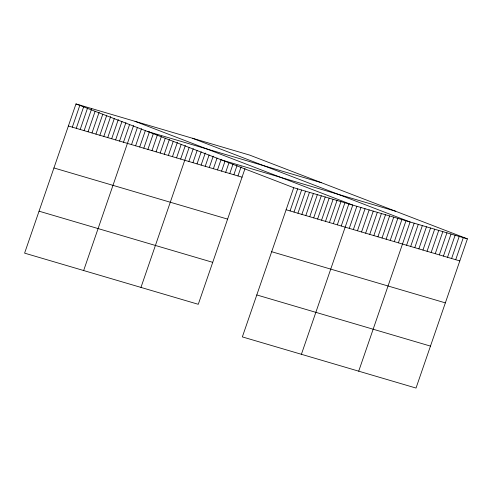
<?xml version="1.0" encoding="UTF-8"?>
<svg xmlns="http://www.w3.org/2000/svg" width="492" height="492" viewBox="0 0 492 492"><rect width="100%" height="100%" fill="white"/><g stroke="black" fill="none" stroke-linecap="round" stroke-linejoin="round"><path stroke-width="0.74" d="M467.4 238.86L293.724 187.704L242.347 336.903L416.023 388.059L467.4 238.86L249.653 155.097L75.977 103.941L24.6 253.14L198.276 304.296L244.998 168.615M72.318 127.164L79.913 105.097M76.254 128.32L83.849 106.26M80.19 129.482L87.539 108.129M84.126 130.638L91.721 108.578M88.062 131.801L95.165 111.161M91.998 132.957L99.107 112.317M95.934 134.119L102.797 114.193M99.87 135.275L106.733 115.349M103.806 136.438L110.669 116.512M107.742 137.594L114.359 118.381M111.684 138.756L118.295 119.538M115.62 139.912L121.991 121.413M119.556 141.075L125.927 122.57M123.492 142.237L129.617 124.445M83.652 270.532L133.553 125.601M131.524 144.599L137.403 127.52M135.614 145.804L141.499 128.726M139.71 147.01L145.343 130.644M143.805 148.215L149.439 131.85M147.895 149.42L153.289 133.769M151.991 150.626L157.385 134.974M156.087 151.837L161.474 136.179M160.177 153.043L165.324 138.092M164.273 154.248L169.42 139.304M168.369 155.454L173.27 141.216M172.458 156.659L177.36 142.422M176.554 157.864L181.21 144.34M180.65 159.07L185.306 145.546M140.964 287.414L189.149 147.465M188.836 161.481L193.245 148.67M192.932 162.686L197.095 150.589M197.021 163.891L201.191 151.794M201.117 165.097L205.281 153M205.213 166.302L209.131 154.918M209.303 167.508L213.227 156.124M213.399 168.713L217.077 158.043M217.489 169.918L221.166 159.248M221.584 171.13L225.016 161.161M225.68 172.335L229.112 162.372M229.77 173.541L232.956 164.285M233.866 174.746L237.052 165.49M237.962 175.952L241.148 166.696M290.065 210.927L297.66 188.86M294.001 212.083L301.596 190.023M297.937 213.245L305.532 191.179M301.873 214.401L309.468 192.341M305.809 215.564L313.41 193.497M309.745 216.72L317.346 194.66M313.687 217.882L321.282 195.822M317.623 219.038L325.218 196.978M321.559 220.201L329.154 198.141M325.495 221.357L333.09 199.297M329.431 222.519L337.026 200.459M333.367 223.682L340.962 201.615M337.303 224.838L344.898 202.778M341.239 226L348.834 203.934M301.399 354.302L352.776 205.096L135.023 121.333M349.271 228.362L356.866 206.302M353.367 229.567L360.962 207.507M357.456 230.773L365.058 208.713M361.552 231.978L369.148 209.918M365.648 233.183L373.243 211.123M369.738 234.395L377.339 212.329M373.834 235.6L381.429 213.534M377.93 236.806L385.525 214.74M382.02 238.011L389.621 215.945M386.115 239.217L393.711 217.15M390.211 240.422L397.807 218.362M394.301 241.627L401.896 219.567M398.397 242.833L405.992 220.773M358.711 371.177L410.088 221.978L192.335 138.215M406.583 245.244L414.178 223.183M410.679 246.449L418.274 224.389M414.774 247.654L422.37 225.594M418.864 248.86L426.459 226.8M422.96 250.065L430.555 228.005M427.056 251.271L434.651 229.21M431.146 252.476L438.741 230.416M435.242 253.688L442.837 231.621M439.331 254.893L446.933 232.827M443.427 256.098L451.023 234.032M447.523 257.304L455.118 235.237M451.613 258.509L459.214 236.443M455.709 259.714L463.304 237.654M147.834 131.579L321.51 182.735M221.867 160.06L395.543 211.216M68.376 126.001L242.052 177.157M286.129 209.764L459.805 260.92M53.929 167.957L227.605 219.112M271.682 251.72L445.358 302.875M39.046 211.185L212.722 262.341M256.793 294.948L430.469 346.104M75.977 103.941L293.724 187.704"/></g></svg>
